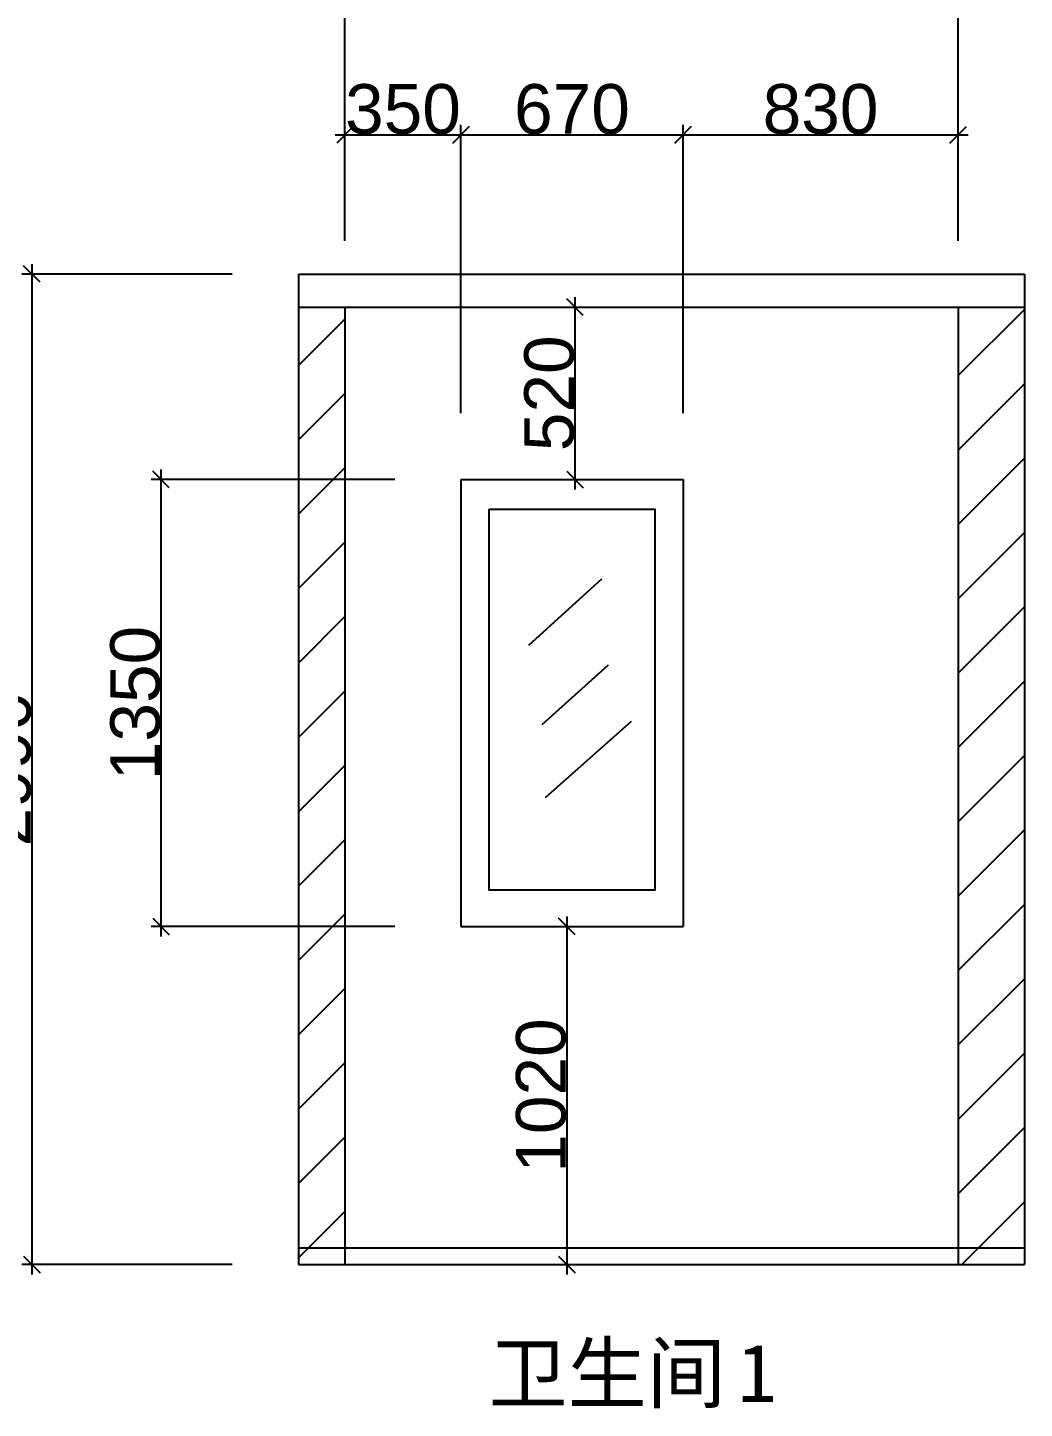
# Model space of a CAD drawing. Header units: millimetres. Extents: x -1666 to 220555, y -7114 to 28673.
# Drawn here: x 3748 to 6755, y -7114 to -2946 of the extents above; entities that cross this region are included whole.
import ezdxf

# ---------------------------------------------------------------- set-up
doc = ezdxf.new("R2010")
doc.units = ezdxf.units.MM
doc.header["$LTSCALE"] = 80
doc.styles.add('MtXpl_', font='')
doc.styles.get("Standard").update_dxf_attribs({"font": 'arial.ttf'})
doc.styles.get('MtXpl_').set_extended_font_data('SimSun')
doc.dimstyles.new('ISO-25', dxfattribs={"dimtxt": 150, "dimasz": 50, "dimexe": 30, "dimexo": 200, "dimtad": 1, "dimtxsty": 'Standard', "dimblk": 'OBLIQUE', "dimcen": 2.5, "dimdle": 30, "dimclrd": 3, "dimclre": 3, "dimclrt": 3, "dimadec": 0, "dimazin": 0, "dimtfac": 1, "dimtmove": 0, "dimatfit": 3, "dimfxl": 1, "dimtfillclr": 3, "dimarcsym": 0})

# ---------------------------------------------------------------- blocks, each defined once
blk = doc.blocks.new('_Oblique')
at = {"color": 0, "linetype": 'ByBlock', "lineweight": -2}
blk.add_line((-0.5, -0.5), (0.5, 0.5), dxfattribs=at)
blk = doc.blocks.new('*D24')
at = {"color": 3, "lineweight": -2, "transparency": 16777216}
for p, q in [((4150, -5690), (4150, -4280)), ((4855, -4310), (4120, -4310)), ((4855, -5660), (4120, -5660))]:
    blk.add_line(p, q, dxfattribs=at)
at = {"layer": 'Defpoints', "color": 0, "transparency": 16777216}
for p in [(4150, -4310), (5055, -4310), (5055, -5660)]:
    blk.add_point(p, dxfattribs=at)
at = {"color": 3, "lineweight": -2, "transparency": 16777216, "xscale": 50, "yscale": 50, "zscale": 50}
for p, rotation in [((4150, -4310), 90), ((4150, -5660), 270)]:
    blk.add_blockref('_Oblique', p, dxfattribs=dict(at, rotation=rotation))
at = {"color": 3, "transparency": 16777216, "insert": (4072.7, -4985), "char_height": 150, "attachment_point": 5, "rotation": 90}
blk.add_mtext('1350', dxfattribs=at)
blk = doc.blocks.new('*D25')
at = {"color": 3, "lineweight": -2, "transparency": 16777216}
for p, q in [((5279.1, -3790), (5369.1, -3790)), ((5399.1, -4340), (5399.1, -3760)), ((5255, -4310), (5429.1, -4310))]:
    blk.add_line(p, q, dxfattribs=at)
at = {"layer": 'Defpoints', "color": 0, "transparency": 16777216}
for p in [(5399.1, -3790), (5479.1, -3790), (5055, -4310)]:
    blk.add_point(p, dxfattribs=at)
at = {"color": 3, "lineweight": -2, "transparency": 16777216, "xscale": 50, "yscale": 50, "zscale": 50}
for p, rotation in [((5399.1, -3790), 90), ((5399.1, -4310), 270)]:
    blk.add_blockref('_Oblique', p, dxfattribs=dict(at, rotation=rotation))
at = {"color": 3, "transparency": 16777216, "insert": (5321.9, -4050), "char_height": 150, "attachment_point": 5, "rotation": 90}
blk.add_mtext('520', dxfattribs=at)
blk = doc.blocks.new('*D26')
at = {"color": 3, "lineweight": -2, "transparency": 16777216}
for p, q in [((5255, -5660), (5404.2, -5660)), ((5374.2, -5630), (5374.2, -6710)), ((5284.2, -6680), (5344.2, -6680))]:
    blk.add_line(p, q, dxfattribs=at)
at = {"layer": 'Defpoints', "color": 0, "transparency": 16777216}
for p in [(5055, -5660), (5374.2, -6680), (5484.2, -6680)]:
    blk.add_point(p, dxfattribs=at)
at = {"color": 3, "lineweight": -2, "transparency": 16777216, "xscale": 50, "yscale": 50, "zscale": 50}
for p, rotation in [((5374.2, -5660), 90), ((5374.2, -6680), 270)]:
    blk.add_blockref('_Oblique', p, dxfattribs=dict(at, rotation=rotation))
at = {"color": 3, "transparency": 16777216, "insert": (5297, -6170), "char_height": 150, "attachment_point": 5, "rotation": 90}
blk.add_mtext('1020', dxfattribs=at)
blk = doc.blocks.new('*D27')
at = {"color": 3, "lineweight": -2, "transparency": 16777216}
for p, q in [((4705, -3590), (4705, -3240)), ((5055, -4110), (5055, -3240)), ((4675, -3270), (5085, -3270))]:
    blk.add_line(p, q, dxfattribs=at)
at = {"layer": 'Defpoints', "color": 0, "transparency": 16777216}
for p in [(5055, -3270), (4705, -3790), (5055, -4310)]:
    blk.add_point(p, dxfattribs=at)
at = {"color": 3, "lineweight": -2, "transparency": 16777216, "xscale": 50, "yscale": 50, "zscale": 50, "rotation": 180}
blk.add_blockref('_Oblique', (4705, -3270), dxfattribs=at)
at = {"color": 3, "lineweight": -2, "transparency": 16777216, "xscale": 50, "yscale": 50, "zscale": 50}
blk.add_blockref('_Oblique', (5055, -3270), dxfattribs=at)
at = {"color": 3, "transparency": 16777216, "insert": (4880, -3192.7), "char_height": 150, "attachment_point": 5}
blk.add_mtext('350', dxfattribs=at)
blk = doc.blocks.new('*D28')
at = {"color": 3, "lineweight": -2, "transparency": 16777216}
for p, q in [((5055, -4110), (5055, -3240)), ((5725, -4110), (5725, -3240)), ((5025, -3270), (5755, -3270))]:
    blk.add_line(p, q, dxfattribs=at)
at = {"layer": 'Defpoints', "color": 0, "transparency": 16777216}
for p in [(5725, -3270), (5055, -4310), (5725, -4310)]:
    blk.add_point(p, dxfattribs=at)
at = {"color": 3, "lineweight": -2, "transparency": 16777216, "xscale": 50, "yscale": 50, "zscale": 50, "rotation": 180}
blk.add_blockref('_Oblique', (5055, -3270), dxfattribs=at)
at = {"color": 3, "lineweight": -2, "transparency": 16777216, "xscale": 50, "yscale": 50, "zscale": 50}
blk.add_blockref('_Oblique', (5725, -3270), dxfattribs=at)
at = {"color": 3, "transparency": 16777216, "insert": (5390, -3192.8), "char_height": 150, "attachment_point": 5}
blk.add_mtext('670', dxfattribs=at)
blk = doc.blocks.new('*D29')
at = {"color": 3, "lineweight": -2, "transparency": 16777216}
for p, q in [((5725, -4110), (5725, -3240)), ((6555, -3590), (6555, -3240)), ((5695, -3270), (6585, -3270))]:
    blk.add_line(p, q, dxfattribs=at)
at = {"layer": 'Defpoints', "color": 0, "transparency": 16777216}
for p in [(6555, -3270), (6555, -3790), (5725, -4310)]:
    blk.add_point(p, dxfattribs=at)
at = {"color": 3, "lineweight": -2, "transparency": 16777216, "xscale": 50, "yscale": 50, "zscale": 50, "rotation": 180}
blk.add_blockref('_Oblique', (5725, -3270), dxfattribs=at)
at = {"color": 3, "lineweight": -2, "transparency": 16777216, "xscale": 50, "yscale": 50, "zscale": 50}
blk.add_blockref('_Oblique', (6555, -3270), dxfattribs=at)
at = {"color": 3, "transparency": 16777216, "insert": (6140, -3192.7), "char_height": 150, "attachment_point": 5}
blk.add_mtext('830', dxfattribs=at)
blk = doc.blocks.new('*D30')
at = {"color": 3, "lineweight": -2, "transparency": 16777216}
for p, q in [((3760, -3660), (3760, -6710)), ((4365, -3690), (3730, -3690)), ((4365, -6680), (3730, -6680))]:
    blk.add_line(p, q, dxfattribs=at)
at = {"layer": 'Defpoints', "color": 0, "transparency": 16777216}
for p in [(4565, -3690), (3760, -6680), (4565, -6680)]:
    blk.add_point(p, dxfattribs=at)
at = {"color": 3, "lineweight": -2, "transparency": 16777216, "xscale": 50, "yscale": 50, "zscale": 50}
for p, rotation in [((3760, -3690), 90), ((3760, -6680), 270)]:
    blk.add_blockref('_Oblique', p, dxfattribs=dict(at, rotation=rotation))
at = {"color": 3, "transparency": 16777216, "insert": (3682.8, -5185), "char_height": 150, "attachment_point": 5, "rotation": 90}
blk.add_mtext('2990', dxfattribs=at)
blk = doc.blocks.new('*D31')
at = {"color": 3, "lineweight": -2, "transparency": 16777216}
for p, q in [((4675, -2700), (6585, -2700)), ((4705, -3590), (4705, -2670)), ((6555, -3590), (6555, -2670))]:
    blk.add_line(p, q, dxfattribs=at)
at = {"layer": 'Defpoints', "color": 0, "transparency": 16777216}
for p in [(6555, -2700), (4705, -3790), (6555, -3790)]:
    blk.add_point(p, dxfattribs=at)
at = {"color": 3, "lineweight": -2, "transparency": 16777216, "xscale": 50, "yscale": 50, "zscale": 50, "rotation": 180}
blk.add_blockref('_Oblique', (4705, -2700), dxfattribs=at)
at = {"color": 3, "lineweight": -2, "transparency": 16777216, "xscale": 50, "yscale": 50, "zscale": 50}
blk.add_blockref('_Oblique', (6555, -2700), dxfattribs=at)
at = {"color": 3, "transparency": 16777216, "insert": (5630, -2622.8), "char_height": 150, "attachment_point": 5}
blk.add_mtext('1850', dxfattribs=at)

msp = doc.modelspace()

# ---------------------------------------------------------------- hatches: boundary and pattern name
at = {"true_color": 0xcd2027}
h = msp.add_hatch(dxfattribs=at)
h.set_pattern_fill('ANSI31', color=242, scale=50)
h.paths.add_polyline_path([(4705, -3790), (4565, -3790), (4565, -6680), (4705, -6680)])
h.paths.add_polyline_path([(6755, -3790), (6555, -3790), (6555, -6680), (6755, -6680)])

# ---------------------------------------------------------------- linework, layer by layer
at = {"color": 41, "true_color": 0xf4ee51}
for p, q in [((4565, -3690), (4565, -6680)), ((4565, -3690), (6755, -3690)), ((6755, -3690), (6755, -6680)), ((4565, -3790), (6755, -3790)), ((4705, -3790), (4705, -6680)), ((6555, -3790), (6555, -6680)), ((5055, -4310), (5055, -5660)), ((5055, -4310), (5725, -4310)), ((5725, -4310), (5725, -5660)), ((5260, -4810), (5480, -4610)), ((5300, -5050), (5500, -4870)), ((5310, -5270), (5570, -5040)), ((5055, -5660), (5725, -5660)), ((4565, -6630), (6755, -6630)), ((4565, -6680), (6755, -6680))]:
    msp.add_line(p, q, dxfattribs=at)
msp.add_lwpolyline([(5140, -4400), (5640, -4400), (5640, -5550), (5140, -5550)], close=True, dxfattribs=at)

# ---------------------------------------------------------------- texts
at = {"color": 41, "true_color": 0xf4ee51, "style": 'MtXpl_'}
for s, p in [('卫生间', (5138.268, -7095.307)), ('1', (5889.106, -7095.307))]:
    msp.add_text(s, height=175, dxfattribs=at).set_placement(p)

# ---------------------------------------------------------------- dimensions: what is measured, and where the dimension line sits
at = {"color": 41, "true_color": 0xf4ee51}
for base, p2, picture, middle in [((6555, -2700), (6555, -3790), '*D31', (5630, -2622.789)), ((5055, -3270), (5055, -4310), '*D27', (4880, -3192.738))]:
    dim = msp.add_linear_dim(base=base, p1=(4705, -3790), p2=p2, dimstyle='ISO-25', dxfattribs=at)
    dim.commit()
    dim.dimension.update_dxf_attribs({"geometry": picture, "text_midpoint": middle})
for base, p1, p2, picture, middle in [((5725, -3270), (5055, -4310), (5725, -4310), '*D28', (5390, -3192.789)), ((6555, -3270), (5725, -4310), (6555, -3790), '*D29', (6140, -3192.738))]:
    dim = msp.add_linear_dim(base=base, p1=p1, p2=p2, dimstyle='ISO-25', override={"dimtmove": 1}, dxfattribs=at)
    dim.commit()
    dim.dimension.update_dxf_attribs({"geometry": picture, "text_midpoint": middle})
for base, p1, p2, picture, middle in [((3760, -6680), (4565, -3690), (4565, -6680), '*D30', (3682.789, -5185)), ((4150, -4310), (5055, -5660), (5055, -4310), '*D24', (4072.738, -4985))]:
    dim = msp.add_linear_dim(base=base, p1=p1, p2=p2, angle=90, dimstyle='ISO-25', dxfattribs=at)
    dim.commit()
    dim.dimension.update_dxf_attribs({"geometry": picture, "text_midpoint": middle})
for base, p1, p2, picture, middle in [((5399.072, -3790), (5055, -4310), (5479.072, -3790), '*D25', (5321.861, -4050)), ((5374.217, -6680), (5055, -5660), (5484.217, -6680), '*D26', (5297.006, -6170))]:
    dim = msp.add_linear_dim(base=base, p1=p1, p2=p2, angle=90, dimstyle='ISO-25', override={"dimtmove": 1}, dxfattribs=at)
    dim.commit()
    dim.dimension.update_dxf_attribs({"geometry": picture, "text_midpoint": middle})

doc.saveas('drawing.dxf')
